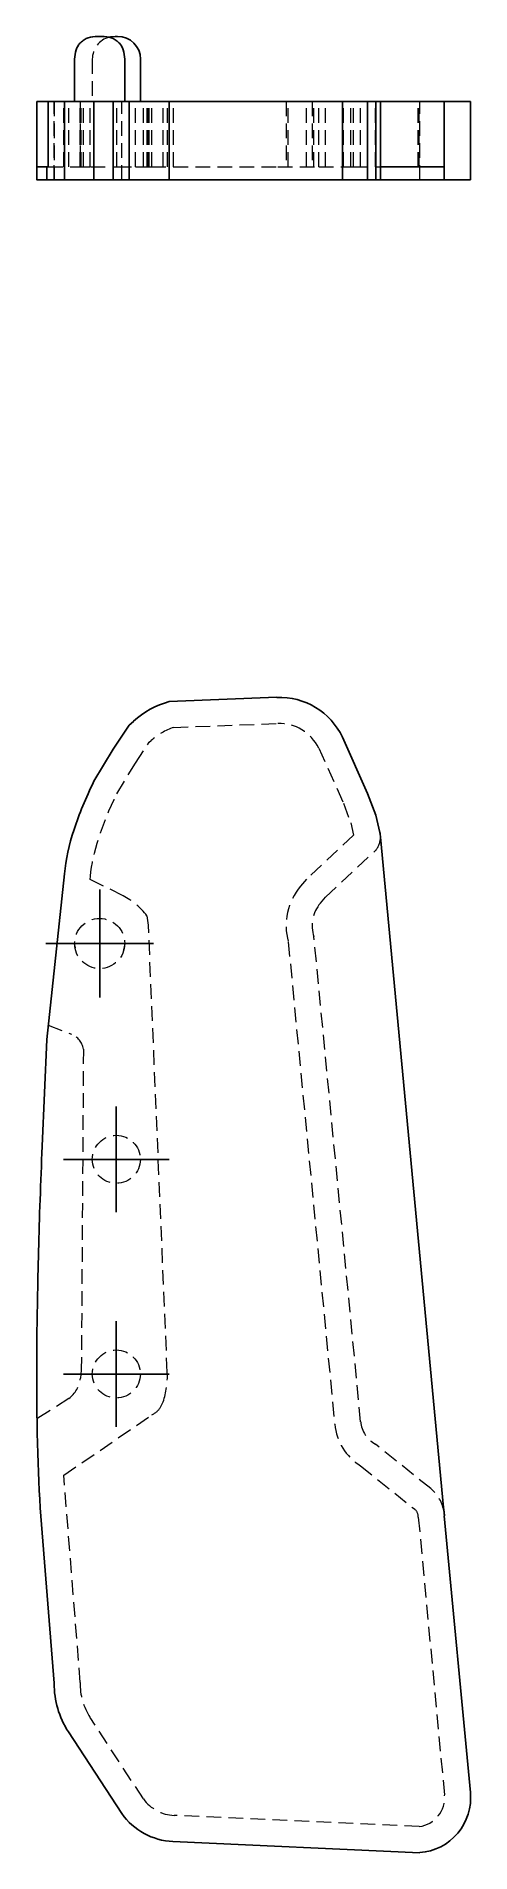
# Model space of a CAD drawing. Header units: millimetres. Extents: x 64 to 229, y 7 to 164.
# Drawn here: x 64.2 to 101.8, y 7 to 164.2 of the extents above.
import ezdxf

# ---------------------------------------------------------------- set-up
doc = ezdxf.new("R2010")
doc.units = ezdxf.units.MM
doc.linetypes.add('HIDDEN', pattern=[1.905, 1.27, -0.635])
doc.layers.add('10', color=7, linetype='Continuous')

# ---------------------------------------------------------------- blocks, each defined once
blk = doc.blocks.new('SW_CENTERMARKSYMBOL_0')
at = {"layer": '10', "color": 0}
for p, q in [((0, 2.5), (0, 4.67)), ((0, 0), (0, 2.5)), ((-2.5, 0), (-4.67, 0)), ((0, 0), (-2.5, 0)), ((0, 0), (0, -2.5)), ((0, 0), (2.5, 0)), ((2.5, 0), (4.67, 0)), ((0, -2.5), (0, -4.67))]:
    blk.add_line(p, q, dxfattribs=at)
blk = doc.blocks.new('SW_CENTERMARKSYMBOL_1')
at = {"layer": '10', "color": 0}
for p, q in [((0, 2.5), (0, 4.58)), ((0, 0), (0, 2.5)), ((-2.5, 0), (-4.58, 0)), ((0, 0), (-2.5, 0)), ((0, 0), (0, -2.5)), ((0, 0), (2.5, 0)), ((2.5, 0), (4.58, 0)), ((0, -2.5), (0, -4.58))]:
    blk.add_line(p, q, dxfattribs=at)
blk = doc.blocks.new('SW_CENTERMARKSYMBOL_2')
at = {"layer": '10', "color": 0}
for p, q in [((0, 2.5), (0, 4.58)), ((0, 0), (0, 2.5)), ((-2.5, 0), (-4.58, 0)), ((0, 0), (-2.5, 0)), ((0, 0), (0, -2.5)), ((0, 0), (2.5, 0)), ((2.5, 0), (4.58, 0)), ((0, -2.5), (0, -4.58))]:
    blk.add_line(p, q, dxfattribs=at)

msp = doc.modelspace()

# ---------------------------------------------------------------- linework, layer by layer
at = {"color": 7, "linetype": 'Continuous', "lineweight": 25}
for p, q in [((69.87, 164.21), (69.48, 164.21)), ((71.23, 164.21), (71.02, 164.21)), ((71.02, 164.21), (71.02, 164.21)), ((71.23, 164.21), (71.23, 164.21)), ((67.5, 162.23), (67.5, 158.56)), ((71.85, 158.56), (71.85, 162.23)), ((73.21, 158.56), (73.21, 162.23)), ((73.21, 158.56), (73.21, 162.23)), ((64.25, 152.92), (64.25, 158.56)), ((64.25, 158.56), (65.23, 158.56)), ((65.23, 152.92), (65.23, 158.56)), ((65.23, 158.56), (66.63, 158.56)), ((66.63, 151.79), (66.63, 158.56)), ((69.18, 151.79), (69.18, 158.56)), ((69.18, 158.56), (70.86, 158.56)), ((70.86, 158.56), (70.86, 151.79)), ((70.86, 158.56), (72.23, 158.56)), ((72.23, 151.79), (72.23, 158.56)), ((72.23, 158.56), (72.6, 158.56)), ((72.6, 158.56), (75.7, 158.56)), ((75.7, 151.79), (75.7, 158.56)), ((75.7, 158.56), (85.01, 158.56)), ((85.01, 158.56), (90.69, 158.56)), ((90.69, 151.79), (90.69, 158.56)), ((90.69, 158.56), (92.87, 158.56)), ((92.87, 151.79), (92.87, 158.56)), ((92.87, 158.56), (93.57, 158.56)), ((93.57, 151.79), (93.57, 158.56)), ((93.57, 158.56), (93.93, 158.56)), ((93.93, 158.56), (93.98, 158.56)), ((93.98, 151.79), (93.98, 158.56)), ((93.98, 152.92), (93.98, 158.56)), ((93.98, 158.56), (98.33, 158.56)), ((98.33, 158.56), (99.51, 158.56)), ((99.51, 151.79), (99.51, 158.56)), ((99.51, 158.56), (101.77, 158.56)), ((101.77, 158.56), (101.79, 158.56)), ((101.79, 151.79), (101.79, 158.56)), ((64.7, 152.92), (65.09, 152.92)), ((65.09, 152.92), (65.09, 151.79)), ((65.09, 152.92), (65.23, 152.92)), ((93.98, 152.92), (99.45, 152.92)), ((99.45, 152.92), (99.49, 152.92)), ((99.49, 152.92), (99.49, 151.79)), ((65.09, 151.79), (64.7, 151.79)), ((66.63, 151.79), (65.09, 151.79)), ((70.86, 151.79), (69.18, 151.79)), ((72.23, 151.79), (70.86, 151.79)), ((72.6, 151.79), (72.23, 151.79)), ((75.7, 151.79), (72.6, 151.79)), ((85.01, 151.79), (75.7, 151.79)), ((90.69, 151.79), (85.01, 151.79)), ((92.87, 151.79), (90.69, 151.79)), ((93.57, 151.79), (92.87, 151.79)), ((93.93, 151.79), (93.57, 151.79)), ((93.98, 151.79), (93.93, 151.79)), ((99.45, 151.79), (93.98, 151.79)), ((99.49, 151.79), (99.45, 151.79)), ((99.51, 151.79), (99.49, 151.79)), ((101.77, 151.79), (99.51, 151.79)), ((101.79, 151.79), (101.77, 151.79)), ((85.01, 107), (75.7, 106.64)), ((72.23, 104.59), (70.86, 102.51)), ((72.6, 104.92), (72.23, 104.59)), ((70.86, 102.51), (69.18, 99.73)), ((92.87, 98.68), (90.69, 103.55)), ((93.57, 96.8), (92.87, 98.68)), ((93.93, 95.31), (93.57, 96.8)), ((99.45, 36.87), (93.98, 94.89)), ((66.63, 91.73), (65.09, 77.39)), ((65.09, 77.39), (64.7, 68.14)), ((64.53, 36.85), (65.74, 21.66)), ((99.49, 36.48), (99.45, 36.87)), ((101.77, 12.2), (99.51, 36.16)), ((66.97, 17.47), (71.59, 10.38)), ((76.02, 7.97), (97.39, 7))]:
    msp.add_line(p, q, dxfattribs=at)
at = {"color": 7, "linetype": 'HIDDEN', "lineweight": 18}
for p, q in [((69.04, 162.23), (69.04, 158.56)), ((69.04, 162.23), (69.04, 158.56)), ((65.74, 151.79), (65.74, 158.56)), ((65.74, 158.56), (65.74, 151.79)), ((66.57, 152.92), (66.57, 158.56)), ((67, 152.92), (67, 158.56)), ((68, 152.92), (68, 158.56)), ((68, 158.56), (68, 152.92)), ((68.09, 152.92), (68.09, 158.56)), ((68.27, 152.92), (68.27, 158.56)), ((68.85, 152.92), (68.85, 158.56)), ((71.16, 152.92), (71.16, 158.56)), ((71.59, 151.79), (71.59, 158.56)), ((72.77, 152.92), (72.77, 158.56)), ((73.46, 152.92), (73.46, 158.56)), ((73.78, 152.92), (73.78, 158.56)), ((73.9, 152.92), (73.9, 158.56)), ((73.96, 152.92), (73.96, 158.56)), ((74.19, 152.92), (74.19, 158.56)), ((75.17, 152.92), (75.17, 158.56)), ((75.54, 152.92), (75.54, 158.56)), ((76.08, 152.92), (76.08, 158.56)), ((85.81, 158.56), (85.81, 152.92)), ((86, 152.92), (86, 158.56)), ((87.58, 152.92), (87.58, 158.56)), ((88.07, 158.56), (88.07, 152.92)), ((88.23, 152.92), (88.23, 158.56)), ((88.64, 152.92), (88.64, 158.56)), ((89.22, 152.92), (89.22, 158.56)), ((90.78, 152.92), (90.78, 158.56)), ((91.41, 152.92), (91.41, 158.56)), ((91.66, 152.92), (91.66, 158.56)), ((92.25, 152.92), (92.25, 158.56)), ((93.54, 152.92), (93.54, 158.56)), ((97.26, 152.92), (97.26, 158.56)), ((97.33, 152.92), (97.33, 158.56)), ((97.39, 151.79), (97.39, 158.56)), ((99.53, 152.92), (99.53, 158.56)), ((65.23, 152.92), (67.23, 152.92)), ((67.23, 152.92), (68.27, 152.92)), ((68.27, 152.92), (68.84, 152.92)), ((71.16, 152.92), (72.77, 152.92)), ((72.77, 152.92), (73.96, 152.92)), ((73.96, 152.92), (74.13, 152.92)), ((74.13, 152.92), (76.08, 152.92)), ((76.08, 152.92), (85.09, 152.92)), ((85.09, 152.92), (88.64, 152.92)), ((88.64, 152.92), (90.78, 152.92)), ((90.78, 152.92), (91.41, 152.92)), ((91.41, 152.92), (91.66, 152.92)), ((91.66, 152.92), (93.57, 152.92)), ((93.57, 152.92), (93.98, 152.92)), ((99.49, 152.92), (99.52, 152.92)), ((99.52, 152.92), (99.53, 152.92)), ((76.08, 104.39), (85.09, 104.74)), ((72.77, 101.3), (73.96, 103.11)), ((73.96, 103.11), (74.13, 103.26)), ((88.64, 102.6), (90.78, 97.83)), ((71.16, 98.65), (72.77, 101.3)), ((90.78, 97.83), (91.41, 96.14)), ((91.41, 96.14), (91.66, 95.07)), ((91.66, 95.07), (87.58, 91.26)), ((89.22, 89.7), (93.57, 93.76)), ((68.85, 91.24), (68.88, 91.53)), ((71.71, 89.82), (68.85, 91.24)), ((87.58, 91.26), (87.06, 90.65)), ((88.78, 89.19), (89.22, 89.7)), ((73.9, 87.27), (73.78, 88.09)), ((75.53, 48.55), (73.9, 87.27)), ((67.5, 85.69), (67.52, 85.76)), ((67.58, 85.31), (67.5, 85.69)), ((71.85, 85.69), (71.69, 84.86)), ((86, 85.84), (90.02, 44.08)), ((92.27, 44.29), (88.23, 86.27)), ((65.23, 78.63), (67.23, 77.84)), ((68.27, 76.55), (68.09, 48.77)), ((68.09, 48.77), (68.01, 48.07)), ((67, 46.31), (64.25, 44.55)), ((74.97, 45.63), (75.17, 46.03)), ((66.57, 39.67), (74.19, 44.89)), ((98.33, 38.51), (93.54, 42.36)), ((68, 21.73), (66.57, 39.67)), ((92.25, 40.49), (96.92, 36.75)), ((97.26, 36.03), (99.52, 11.99)), ((73.46, 11.66), (68.86, 18.7)), ((97.33, 9.26), (76.12, 10.22))]:
    msp.add_line(p, q, dxfattribs=at)
at = {"color": 7, "linetype": 'Continuous', "lineweight": 25, "flags": 128}
msp.add_lwpolyline([(71.02, 164.21), (70.63, 164.17), (70.5, 164.14)], dxfattribs=at)
msp.add_lwpolyline([(71.02, 164.21), (70.63, 164.17), (70.5, 164.14)], dxfattribs=at)
at = {"color": 7, "linetype": 'HIDDEN', "lineweight": 18}
for centre, radius in [((69.68, 85.69), 2.17), ((71.12, 67.01), 2.08), ((71.12, 48.43), 2.08)]:
    msp.add_circle(centre, radius, dxfattribs=at)
for centre, radius, start, end in [((71.02, 162.23), 1.98, 105.1376, 180), ((71.02, 162.23), 1.98, 105.1226, 180), ((77.76, 99.28), 5.38, 108.2039, 132.395), ((85.24, 100.97), 3.77, 25.6155, 92.1832), ((92.19, 94.89), 1.79, 320.6213, 359.9965), ((69.1, 84.59), 5.84, 36.8283, 63.5249), ((91.08, 87.24), 5.27, 139.6859, 195.4213), ((91.08, 87.24), 3.01, 139.6859, 198.6335), ((66.61, 76.28), 1.68, 9.2767, 68.332), ((65.49, 48.34), 2.54, 306.666, 353.8908), ((68.58, 48.25), 6.96, 341.3076, 2.4115), ((73.6, 46.31), 1.53, 292.7742, 333.5249), ((94.75, 44.53), 4.75, 185.5041, 238.2851), ((94.75, 44.53), 2.49, 185.5041, 240.9675), ((96.35, 36.04), 3.17, 7.8908, 51.256), ((96.35, 36.04), 0.912, 359.4098, 51.256), ((73.3, 21.6), 5.31, 178.5729, 213.1297), ((76.28, 13.71), 3.49, 216.0773, 267.4082), ((97.03, 11.75), 2.51, 276.9779, 5.3833)]:
    msp.add_arc(centre, radius, start, end, dxfattribs=at)
at = {"color": 7, "linetype": 'Continuous', "lineweight": 25}
for centre, radius, start, end in [((71.23, 162.23), 1.98, 0, 90), ((71.23, 162.23), 1.98, 0, 90), ((85.24, 100.97), 6.03, 25.3073, 92.1832), ((77.76, 99.28), 7.64, 105.6169, 132.395), ((92.19, 94.89), 1.79, 0, 13.4732), ((96.35, 36.04), 3.17, 2.1811, 7.8908), ((73.3, 21.6), 7.56, 179.5479, 213.1297), ((97.03, 11.75), 4.76, 274.3441, 5.3833), ((76.28, 13.71), 5.75, 215.4267, 267.4082)]:
    msp.add_arc(centre, radius, start, end, dxfattribs=at)
for points, knots in [([(69.48, 164.21), (69.21, 164.19), (68.8, 164.16), (68.33, 163.93), (68.03, 163.69), (67.79, 163.39), (67.56, 162.91), (67.53, 162.51), (67.5, 162.23)], [0, 0, 0, 0, 0.257779, 0.380237, 0.500089, 0.619752, 0.742148, 1, 1, 1, 1]), ([(71.85, 162.23), (71.83, 162.51), (71.8, 162.91), (71.57, 163.39), (71.33, 163.69), (71.03, 163.93), (70.55, 164.16), (70.15, 164.19), (69.87, 164.21)], [0, 0, 0, 0, 0.257591, 0.380091, 0.499852, 0.619675, 0.742118, 1, 1, 1, 1]), ([(66.63, 158.56), (66.74, 158.56), (67.02, 158.56), (67.9, 158.56), (68.48, 158.56), (69.18, 158.56)], [0, 0, 0, 0, 0.5, 0.5, 1, 1, 1, 1]), ([(64.23, 152.92), (64.23, 152.73), (64.23, 152.35), (64.23, 151.98), (64.23, 151.79)], [0, 0, 0, 0, 0.499874, 1, 1, 1, 1]), ([(64.7, 152.92), (64.63, 152.92), (64.51, 152.92), (64.37, 152.92), (64.28, 152.92), (64.23, 152.92), (64.23, 152.92), (64.23, 152.92)], [0, 0, 0, 0, 0.244143, 0.478313, 0.702087, 0.870163, 1, 1, 1, 1]), ([(64.7, 151.79), (64.63, 151.79), (64.5, 151.79), (64.35, 151.79), (64.26, 151.79), (64.22, 151.79), (64.23, 151.79), (64.23, 151.79)], [0, 0, 0, 0, 0.258947, 0.506619, 0.742476, 0.965616, 1, 1, 1, 1]), ([(69.18, 151.79), (68.48, 151.79), (67.9, 151.79), (67.02, 151.79), (66.74, 151.79), (66.63, 151.79)], [0, 0, 0, 0, 0.5, 0.5, 1, 1, 1, 1]), ([(69.18, 99.73), (68.48, 98.29), (67.9, 96.9), (67.02, 94.23), (66.74, 92.94), (66.63, 91.73)], [0, 0, 0, 0, 0.5, 0.5, 1, 1, 1, 1]), ([(64.7, 68.14), (64.57, 65), (64.46, 61.98), (64.31, 56.18), (64.26, 53.4), (64.19, 45.49), (64.28, 40.78), (64.53, 36.85)], [0, 0, 0, 0, 0.25, 0.25, 0.5, 0.5, 1, 1, 1, 1])]:
    msp.add_open_spline(points, degree=3, knots=knots, dxfattribs=at)
at = {"color": 7, "linetype": 'HIDDEN', "lineweight": 18}
for points in [[(68.88, 152.92), (69.06, 152.92), (69.86, 152.92), (71.16, 152.92)], [(68.88, 91.53), (69.06, 93.52), (69.86, 95.96), (71.16, 98.65)]]:
    msp.add_open_spline(points, degree=3, dxfattribs=at)

# ---------------------------------------------------------------- block references
at = {"layer": '10'}
for name, p in [('SW_CENTERMARKSYMBOL_0', (69.68, 85.69)), ('SW_CENTERMARKSYMBOL_1', (71.12, 67.01)), ('SW_CENTERMARKSYMBOL_2', (71.12, 48.43))]:
    msp.add_blockref(name, p, dxfattribs=at)

doc.saveas('drawing.dxf')
